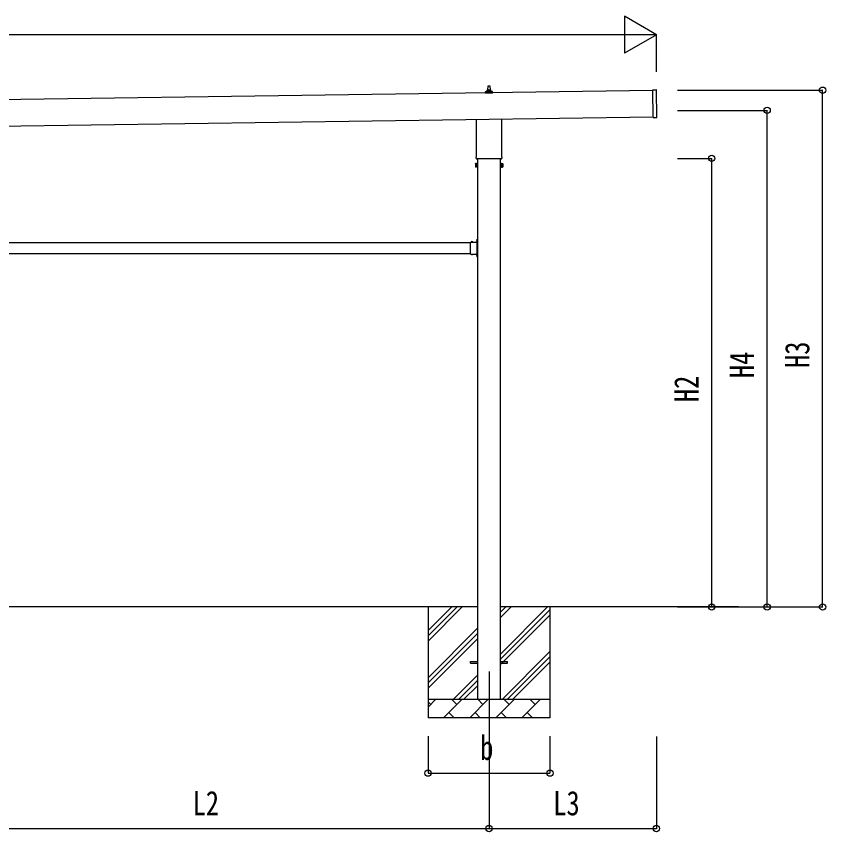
# Model space of a CAD drawing. Units: millimetres, scale not verified. Extents: x -16820 to 16820, y -11880 to 11880.
# Drawn here: x -284 to 4100, y -6281 to -1866 of the extents above; entities that cross this region are included whole.
import ezdxf
from ezdxf.enums import TextEntityAlignment as Align

# ---------------------------------------------------------------- set-up
doc = ezdxf.new("R2010")
doc.units = ezdxf.units.MM
doc.header["$LTSCALE"] = 50
for name, color, linetype in [('0-4_YKK_12', 2, 'Continuous'), ('0-5_YKK_13', 4, 'Continuous'), ('0-6_YKK_A1', 4, 'Continuous'), ('0-7_YKK_D', 6, 'Continuous')]:
    doc.layers.add(name, color=color, linetype=linetype)
doc.styles.add('ＭＳ ゴシック', font='')
doc.styles.get('ＭＳ ゴシック').set_extended_font_data('MS Gothic')

msp = doc.modelspace()

# ---------------------------------------------------------------- linework, layer by layer
at = {"layer": '0-4_YKK_12'}
msp.add_line((2276.58, -5414), (2276.58, -5914), dxfattribs=at)
at = {"layer": '0-5_YKK_13'}
for p, q in [((2270.58, -2266.17), (2271.31, -2242.64)), ((2272.31, -2241.67), (2280.85, -2241.67)), ((2281.85, -2242.64), (2282.58, -2266.17)), ((2258.33, -2281.67), (2258.33, -2273.95)), ((2294.83, -2281.67), (2258.33, -2281.67)), ((2258.71, -2273.17), (2294.45, -2273.17)), ((2259.09, -2272.98), (2265.81, -2271.35)), ((2266.2, -2271.17), (2286.96, -2271.17)), ((2266.58, -2270.38), (2266.58, -2266.17)), ((2267.58, -2266.17), (2285.58, -2266.17)), ((2286.58, -2270.38), (2286.58, -2266.17)), ((2294.06, -2272.98), (2287.34, -2271.35)), ((2294.83, -2281.67), (2294.83, -2273.95)), ((3163.41, -2264.38), (3182.41, -2264.11)), ((3165.56, -2414.36), (3163.41, -2264.38)), ((3185.54, -2413.08), (3183.42, -2265.09)), ((2208.28, -2625.66), (2208.28, -2425.01)), ((2344.88, -2423.05), (2344.88, -2625.66)), ((3165.56, -2414.36), (3184.55, -2414.09)), ((2206.58, -2634.43), (2206.58, -2628.93)), ((2344.52, -2637.93), (2208.64, -2637.93)), ((2346.58, -2628.93), (2346.58, -2634.43)), ((2202.58, -2663.93), (2203.34, -2662.61)), ((2202.58, -2663.93), (2202.58, -2680.93)), ((2202.58, -2680.93), (2203.34, -2682.24)), ((2209.58, -2667.52), (2203.34, -2667.52)), ((2209.58, -2677.34), (2203.34, -2677.34)), ((2209.58, -2682.24), (2203.34, -2682.24)), ((2212.08, -2681.63), (2209.58, -2681.63)), ((2341.08, -2681.63), (2343.58, -2681.63)), ((2343.58, -2667.52), (2349.82, -2667.52)), ((2343.58, -2677.34), (2349.82, -2677.34)), ((2343.58, -2682.24), (2349.82, -2682.24)), ((2350.58, -2663.93), (2349.82, -2662.61)), ((2350.58, -2680.93), (2349.82, -2682.24)), ((2350.58, -2663.93), (2350.58, -2680.93)), ((2176.08, -3099.29), (2176.08, -3088.9)), ((2176.08, -3088.9), (2212.48, -3088.9)), ((2179.34, -3088.04), (2179.34, -3088.2)), ((2180.04, -3088.9), (2188.11, -3088.9)), ((2182.95, -3088.9), (2181.63, -3086.24)), ((2185.2, -3088.9), (2186.53, -3086.24)), ((2188.81, -3088.04), (2188.81, -3088.2)), ((2208.38, -3081), (2214.08, -3081)), ((2212.08, -3090.5), (2209.08, -3090.5)), ((2212.48, -3079.87), (2209.82, -3078.55)), ((2212.48, -3082.13), (2209.82, -3083.45)), ((2211.62, -3076.27), (2211.78, -3076.27)), ((2211.62, -3085.74), (2211.78, -3085.74)), ((2212.48, -3073.5), (2214.08, -3073.5)), ((2212.48, -3090.46), (2212.48, -3073.5)), ((2212.48, -3076.97), (2212.48, -3085.04)), ((2214.08, -3078), (2212.48, -3078)), ((2212.48, -3079), (2214.08, -3079)), ((2212.48, -3083), (2214.08, -3083)), ((2214.08, -3084), (2212.48, -3084)), ((2176.08, -3141.29), (2176.08, -3100.71)), ((2212.08, -3099.29), (2212.08, -3092.5)), ((2212.08, -3141.29), (2212.08, -3100.71)), ((2176.08, -3153.1), (2176.08, -3142.71)), ((2176.08, -3153.1), (2212.48, -3153.1)), ((2179.34, -3153.96), (2179.34, -3153.8)), ((2180.04, -3153.1), (2188.11, -3153.1)), ((2182.95, -3153.1), (2181.63, -3155.76)), ((2185.2, -3153.1), (2186.53, -3155.76)), ((2188.81, -3153.96), (2188.81, -3153.8)), ((2209.08, -3151.5), (2212.08, -3151.5)), ((2212.48, -3159.87), (2209.82, -3158.55)), ((2212.48, -3162.13), (2209.82, -3163.45)), ((2211.62, -3156.27), (2211.78, -3156.27)), ((2211.62, -3165.74), (2211.78, -3165.74)), ((2212.08, -3149.5), (2212.08, -3142.71)), ((2212.48, -3168.5), (2212.48, -3151.54)), ((2212.48, -3156.97), (2212.48, -3165.04)), ((2212.48, -3159), (2214.08, -3159)), ((2212.48, -3163), (2214.08, -3163)), ((2212.48, -3168.5), (2214.08, -3168.5)), ((2176.58, -5359.5), (2214.08, -5359.5)), ((2176.58, -5368.5), (2176.58, -5359.5)), ((2176.58, -5368.5), (2214.08, -5368.5)), ((2339.08, -5359.5), (2376.58, -5359.5)), ((2339.08, -5368.5), (2376.58, -5368.5)), ((2376.58, -5368.5), (2376.58, -5359.5))]:
    msp.add_line(p, q, dxfattribs=at)
for points in [[(2209.58, -2682.24), (2209.58, -2662.61), (2203.34, -2662.61)], [(2209.58, -2681.63), (2209.58, -2663.23), (2212.08, -2663.23)], [(2343.58, -2681.63), (2343.58, -2663.23), (2341.08, -2663.23)], [(2343.58, -2682.24), (2343.58, -2662.61), (2349.82, -2662.61)], [(2212.08, -3092.5), (2209.08, -3092.5), (2209.08, -3088.9)], [(2214.08, -3088.5), (2214.08, -3082.5), (2214.08, -3079.5), (2214.08, -3073.5)], [(2212.08, -3149.5), (2209.08, -3149.5), (2209.08, -3153.1)], [(2214.08, -3168.5), (2214.08, -3162.5), (2214.08, -3159.5), (2214.08, -3153.5)]]:
    msp.add_lwpolyline(points, dxfattribs=at)
for points in [[(2212.08, -2682.93), (2212.08, -2661.93), (2214.08, -2661.93), (2214.08, -2682.93)], [(2341.08, -2682.93), (2341.08, -2661.93), (2339.08, -2661.93), (2339.08, -2682.93)]]:
    msp.add_lwpolyline(points, close=True, dxfattribs=at)
for centre, radius, start, end in [((2272.31, -2242.67), 1, 90, 178.60509), ((2280.85, -2242.67), 1, 1.39491, 90), ((2259.33, -2273.95), 1, 103.62699, 180), ((2265.58, -2270.38), 1, 283.62699, 0), ((2270.66, -2266.8), 4.13, 90, 171.17633), ((2267.58, -2267.17), 1, 90, 180), ((2279.91, -2266.17), 4.83, 133.60282, 180), ((2273.25, -2266.17), 4.83, 0, 46.39718), ((2282.49, -2266.8), 4.13, 8.82367, 90), ((2285.58, -2267.17), 1, 0, 90), ((2287.58, -2270.38), 1, 180, 256.37301), ((2293.83, -2273.95), 1, 0, 76.37301), ((3182.42, -2265.11), 1, 0.81845, 90.81845), ((3184.54, -2413.09), 1, 270.81845, 0.81845), ((2210.58, -2628.93), 4, 125.09963, 180), ((2210.58, -2634.43), 4, 180, 194.47751), ((2210.58, -2634.43), 4, 194.47751, 241.04498), ((2342.58, -2634.43), 4, 298.95502, 345.52249), ((2342.58, -2628.93), 4, 0, 54.90037), ((2342.58, -2634.43), 4, 345.52249, 0), ((2206.92, -2665.07), 4.34, 145.61575, 214.38425), ((2218.82, -2672.43), 16.24, 162.41205, 197.58795), ((2206.92, -2679.79), 4.34, 145.61575, 214.38425), ((2346.23, -2665.07), 4.34, 325.61575, 34.38425), ((2334.34, -2672.43), 16.24, 342.41205, 17.58795), ((2346.23, -2679.79), 4.34, 325.61575, 34.38425), ((2180.04, -3088.2), 0.7, 180, 270), ((2180.21, -3088.04), 0.862, 129.12355, 180), ((2184.08, -3092.8), 7, 90, 129.12355), ((2184.08, -3092.8), 7, 50.87645, 90), ((2188.11, -3088.2), 0.7, 270, 0), ((2187.95, -3088.04), 0.862, 0, 50.87645), ((2216.38, -3081), 7, 140.87645, 180), ((2216.38, -3081), 7, 180, 219.12355), ((2211.62, -3077.13), 0.862, 90, 140.87645), ((2211.62, -3084.87), 0.862, 219.12355, 270), ((2211.78, -3076.97), 0.7, 0, 90), ((2211.78, -3085.04), 0.7, 270, 0), ((2212.08, -3088.5), 2, 270, 0), ((2175.38, -3100), 1, 314.427, 45.573), ((2212.78, -3100), 1, 134.427, 225.573), ((2175.38, -3142), 1, 314.427, 45.573), ((2180.04, -3153.8), 0.7, 90, 180), ((2180.21, -3153.96), 0.862, 180, 230.87645), ((2184.08, -3149.2), 7, 230.87645, 270), ((2184.08, -3149.2), 7, 270, 309.12355), ((2188.11, -3153.8), 0.7, 0, 90), ((2187.95, -3153.96), 0.862, 309.12355, 0), ((2216.38, -3161), 7, 140.87645, 180), ((2216.38, -3161), 7, 180, 219.12355), ((2211.62, -3157.13), 0.862, 90, 140.87645), ((2211.62, -3164.87), 0.862, 219.12355, 270), ((2212.78, -3142), 1, 134.427, 225.573), ((2211.78, -3156.97), 0.7, 0, 90), ((2211.78, -3165.04), 0.7, 270, 0), ((2212.08, -3153.5), 2, 0, 90)]:
    msp.add_arc(centre, radius, start, end, dxfattribs=at)
at = {"layer": '0-6_YKK_A1'}
for p, q in [((-2213.48, -2343.16), (3163.44, -2266.38)), ((3165.51, -2411.33), (-2211.41, -2488.14)), ((2214.08, -2637.93), (2214.08, -5564)), ((2339.08, -5564), (2339.08, -2637.93)), ((-622.92, -3091), (2176.08, -3091)), ((-622.92, -3151), (2176.08, -3151)), ((2209.08, -3151), (2213.58, -3151)), ((2214.08, -5064), (-660.92, -5064)), ((1946.58, -5064), (1946.58, -5664)), ((1946.58, -5249.05), (2131.63, -5064)), ((1946.58, -5220.77), (2103.35, -5064)), ((1946.58, -5192.48), (2075.06, -5064)), ((3627.46, -5064), (2339.08, -5064)), ((2339.08, -5319.1), (2594.18, -5064)), ((2339.08, -5121.11), (2396.19, -5064)), ((2339.08, -5092.82), (2367.9, -5064)), ((2606.58, -5064), (2606.58, -5664)), ((2339.08, -5347.38), (2606.58, -5079.88)), ((2339.08, -5375.67), (2606.58, -5108.17)), ((1946.58, -5447.04), (2214.08, -5179.54)), ((1946.58, -5475.32), (2214.08, -5207.82)), ((1946.58, -5503.61), (2214.08, -5236.11)), ((2348.74, -5564), (2606.58, -5306.16)), ((2377.02, -5564), (2606.58, -5334.44)), ((2405.31, -5564), (2606.58, -5362.73)), ((2084.18, -5564), (2214.08, -5434.1)), ((2112.46, -5564), (2214.08, -5462.38)), ((2140.75, -5564), (2214.08, -5490.67)), ((2603.29, -5564), (2606.58, -5560.72)), ((1946.58, -5564), (2606.58, -5564)), ((1946.58, -5606.89), (1989.47, -5564)), ((1960.92, -5592.55), (1946.58, -5578.21)), ((2030.89, -5664), (2130.89, -5564)), ((2102.34, -5592.55), (2073.79, -5564)), ((2172.32, -5664), (2272.32, -5564)), ((2243.76, -5592.55), (2215.21, -5564)), ((2313.74, -5664), (2413.74, -5564)), ((2385.18, -5592.55), (2356.63, -5564)), ((2455.16, -5664), (2555.16, -5564)), ((2526.6, -5592.55), (2498.05, -5564)), ((2059.45, -5635.45), (2088, -5664)), ((2200.87, -5635.45), (2229.42, -5664)), ((2342.29, -5635.45), (2370.84, -5664)), ((2483.71, -5635.45), (2512.26, -5664)), ((2606.58, -5664), (1946.58, -5664))]:
    msp.add_line(p, q, dxfattribs=at)
msp.add_lwpolyline([(2209.08, -3091), (2213.58, -3091), (2213.58, -3151)], dxfattribs=at)
at = {"layer": '0-7_YKK_D'}
for p, q in [((3183, -1965.89), (3009.8, -1865.89)), ((3009.8, -1865.89), (3009.8, -2065.89)), ((2983, -1965.89), (-7438.01, -1965.89)), ((3183, -1965.89), (2836.59, -1965.89)), ((3183, -1965.89), (3009.8, -2065.89)), ((3183, -2166.09), (3183, -1964.89)), ((3296.98, -2265.89), (4084, -2265.89)), ((4083, -5064), (4083, -2265.89)), ((3296.98, -2375.43), (3784, -2375.43)), ((3783, -5064), (3783, -2375.43)), ((3296.98, -2635.43), (3484, -2635.43)), ((3483, -5064), (3483, -2635.43)), ((3296.98, -5064), (3484, -5064)), ((3296.98, -5064), (4084, -5064)), ((3596.98, -5064), (3784, -5064)), ((1946.58, -5764), (1946.58, -5965)), ((2276.58, -5764), (2276.58, -6265)), ((2276.58, -5764), (2276.58, -6265)), ((2606.58, -5764), (2606.58, -5965)), ((3183, -5765), (3183, -6265)), ((1946.58, -5964), (2606.58, -5964)), ((-723.42, -6264), (2276.58, -6264)), ((2276.58, -6264), (3183, -6264))]:
    msp.add_line(p, q, dxfattribs=at)
for centre in [(4083, -2265.89), (3783, -2375.43), (3483, -2635.43), (3483, -5064), (3783, -5064), (4083, -5064), (1946.58, -5964), (2606.58, -5964), (2276.58, -6264), (2276.58, -6264), (3183, -6264)]:
    msp.add_circle(centre, 17, dxfattribs=at)

# ---------------------------------------------------------------- texts
at = {"layer": '0-7_YKK_D', "style": 'ＭＳ ゴシック', "width": 0.8}
for s, p in [('H3', (4051, -3770.55)), ('H4', (3751, -3825.31)), ('H2', (3451, -3955.31))]:
    msp.add_text(s, height=132, rotation=90, dxfattribs=at).set_placement(p, align=Align.BOTTOM_LEFT)
for s, p in [('b', (2228.58, -5932)), ('L2', (670.98, -6232)), ('L3', (2624.19, -6232))]:
    msp.add_text(s, height=132, dxfattribs=at).set_placement(p, align=Align.BOTTOM_LEFT)

doc.saveas('drawing.dxf')
